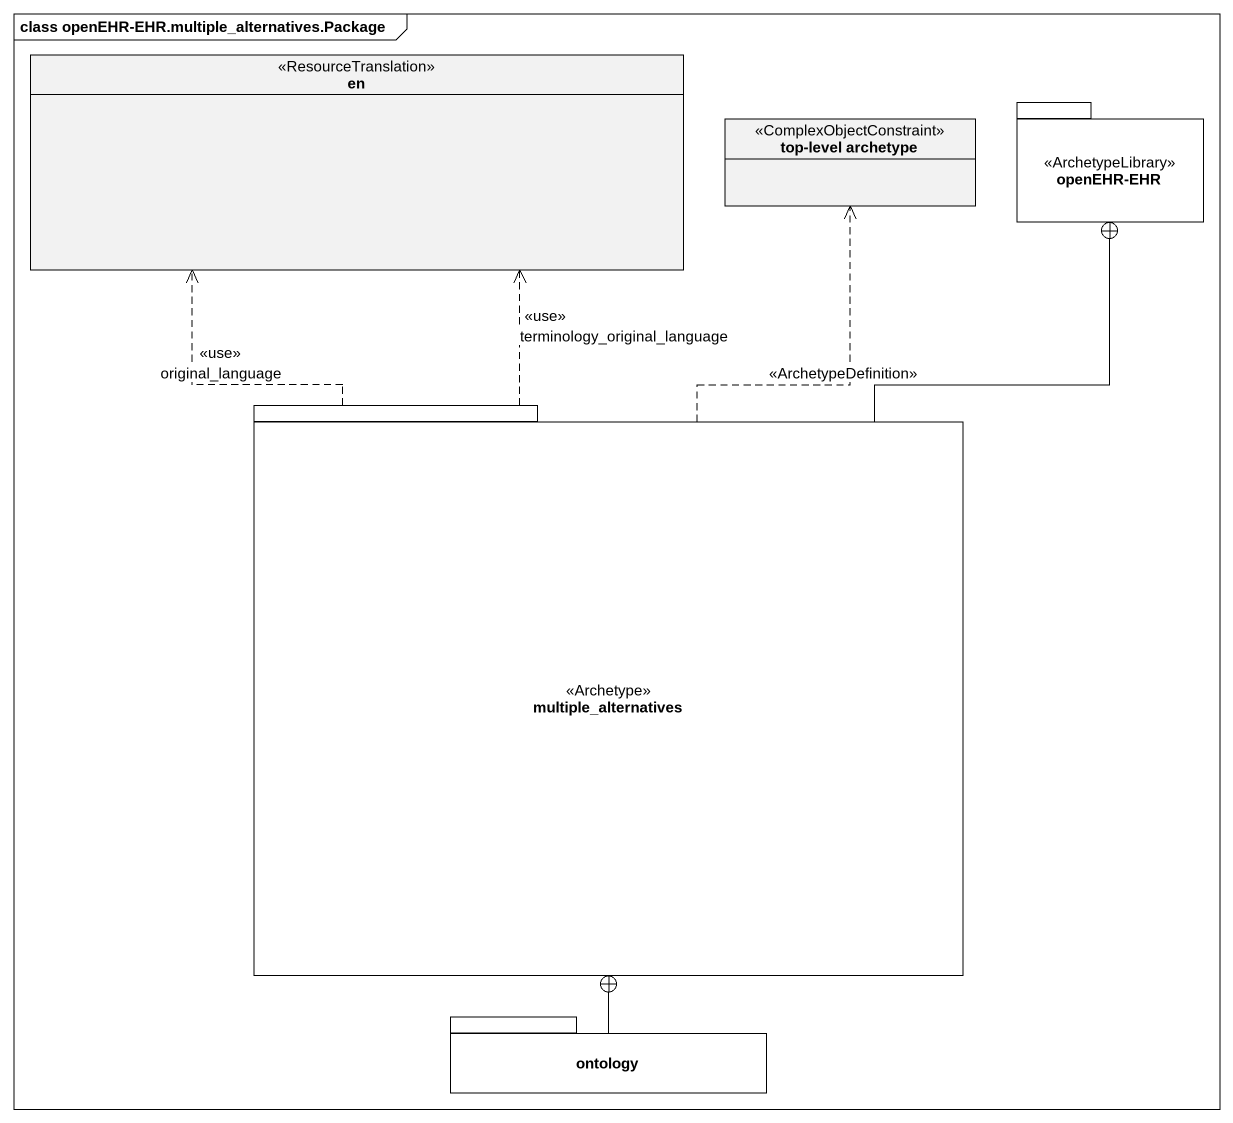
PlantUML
@startuml
mainframe class openEHR-EHR.multiple_alternatives.Package
hide circle
hide empty members
enum en <<ResourceTranslation>>
class "top-level archetype" as top_level_archetype <<ComplexObjectConstraint>>
package "openEHR-EHR" as openEHR_EHR <<ArchetypeLibrary>> {
}
package multiple_alternatives <<Archetype>> {
}
package ontology {
}
multiple_alternatives .up.> en : <<use>>\noriginal_language
multiple_alternatives .up.> en : <<use>>\nterminology_original_language
multiple_alternatives .up.> top_level_archetype : <<ArchetypeDefinition>>
multiple_alternatives -up-+ openEHR_EHR
ontology -up-+ multiple_alternatives
@enduml
